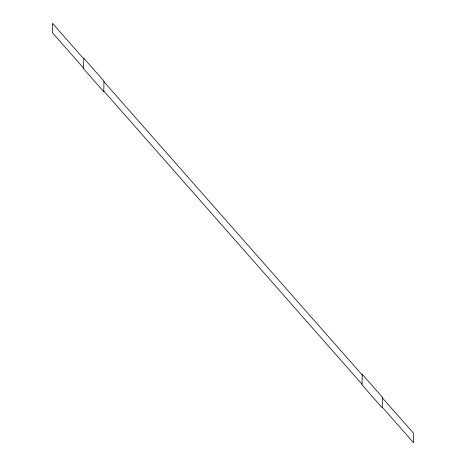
<?xml version="1.0" encoding="UTF-8"?>
<svg xmlns="http://www.w3.org/2000/svg" width="466" height="466" viewBox="0 0 466 466"><rect width="100%" height="100%" fill="white"/><g stroke="black" fill="none" stroke-linecap="round" stroke-linejoin="round"><path stroke-width="0.7" d="M83.769 58.844L52.466 23.3L52.314 32.603L83.624 68.147M103.935 81.736L362.21 374.955M382.376 397.853L413.686 433.397L413.534 442.7L382.231 407.156M103.79 91.045L362.065 384.264M83.781 58.174L83.612 68.811L103.778 91.709L103.947 81.072L83.781 58.174M362.222 374.291L362.053 384.928L382.219 407.826L382.388 397.189L362.222 374.291"/></g></svg>
